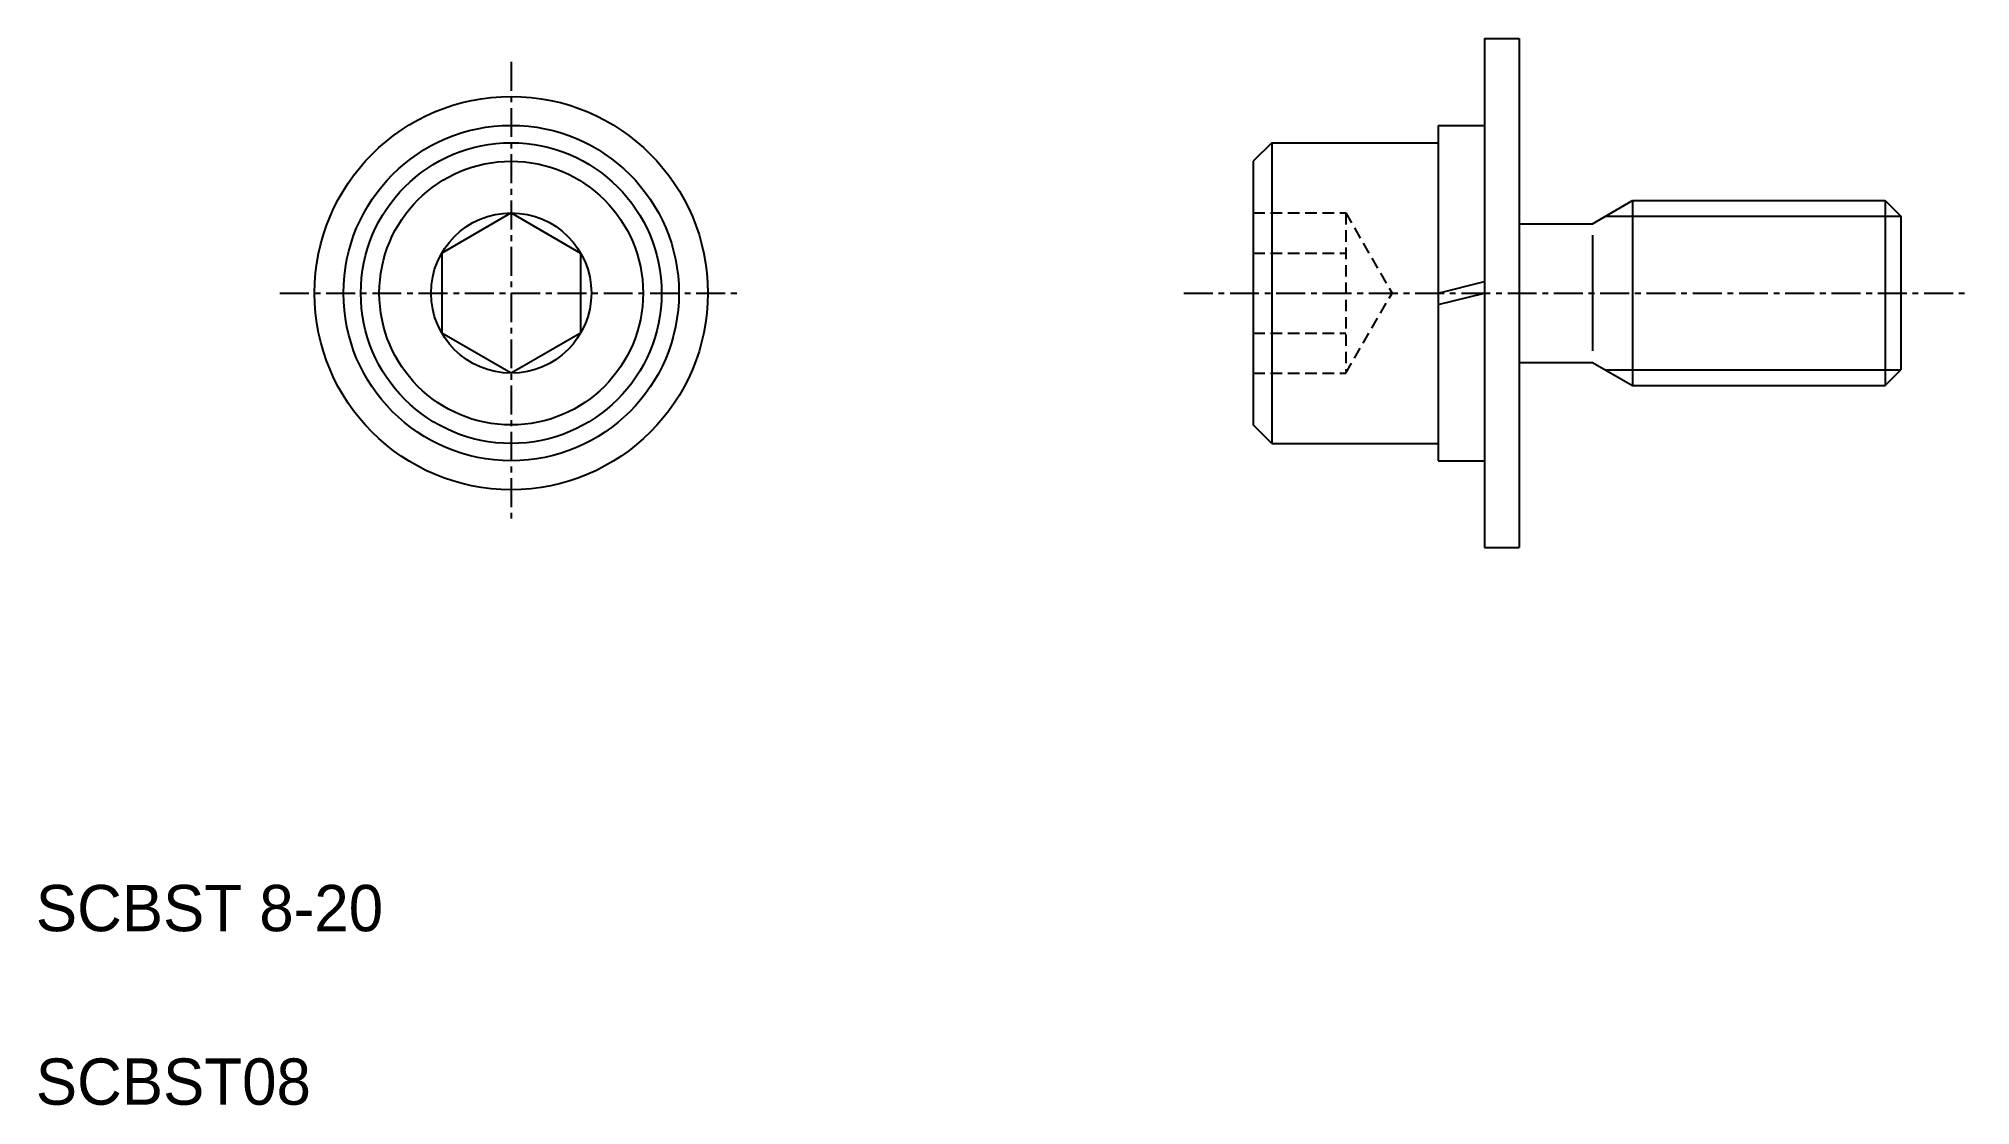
# Model space of a CAD drawing. Extents: x 5.1 to 88.6, y -0.7 to 45.4.
import ezdxf

# ---------------------------------------------------------------- set-up
doc = ezdxf.new("R2010")
doc.units = 0
doc.linetypes.add('CENTER', pattern=[2, 1.25, -0.25, 0.25, -0.25])
doc.linetypes.add('DASHED', pattern=[0.75, 0.5, -0.25])
doc.layers.get('0').update_dxf_attribs({"linetype": 'CONTINUOUS'})
doc.layers.add('CENTER', color=1, linetype='CENTER')

msp = doc.modelspace()

# ---------------------------------------------------------------- linework, layer by layer
at = {"color": 7, "linetype": 'CONTINUOUS'}
for p, q in [((67.621, 45.399), (67.621, 23.399)), ((67.621, 45.399), (69.121, 45.399)), ((69.121, 45.399), (69.121, 23.399)), ((65.621, 41.649), (65.621, 27.149)), ((65.621, 41.649), (67.621, 41.649)), ((58.421, 40.899), (57.621, 40.099)), ((57.621, 40.099), (57.621, 28.699)), ((58.421, 40.899), (58.421, 27.899)), ((58.421, 40.899), (65.621, 40.899)), ((25.548, 37.863), (22.548, 36.131)), ((25.548, 37.863), (28.548, 36.131)), ((72.289, 37.399), (74.021, 38.399)), ((74.021, 38.399), (84.944, 38.399)), ((74.021, 38.399), (74.021, 30.399)), ((76.765, 38.399), (76.765, 38.399)), ((79.508, 38.399), (79.508, 38.399)), ((84.944, 38.399), (84.944, 30.399)), ((84.944, 38.399), (85.621, 37.722)), ((85.621, 37.722), (85.621, 31.075)), ((69.121, 37.399), (72.289, 37.399)), ((72.289, 36.899), (72.289, 31.899)), ((22.548, 36.131), (22.548, 32.667)), ((28.548, 36.131), (28.548, 32.667)), ((65.621, 34.399), (67.621, 34.899)), ((65.621, 33.899), (67.621, 34.399)), ((25.548, 30.935), (22.548, 32.667)), ((28.548, 32.667), (25.548, 30.935)), ((69.121, 31.399), (72.289, 31.399)), ((72.289, 31.399), (74.021, 30.399)), ((84.944, 30.399), (85.621, 31.075)), ((74.021, 30.399), (84.944, 30.399)), ((58.421, 27.899), (57.621, 28.699)), ((58.421, 27.899), (65.621, 27.899)), ((65.621, 27.149), (67.621, 27.149)), ((67.621, 23.399), (69.121, 23.399))]:
    msp.add_line(p, q, dxfattribs=at)
at = {"color": 3, "linetype": 'DASHED'}
for p, q in [((57.621, 37.863), (61.621, 37.863)), ((61.621, 37.863), (63.621, 34.399)), ((61.621, 37.863), (61.621, 30.935)), ((57.621, 36.131), (61.621, 36.131)), ((61.621, 30.935), (63.621, 34.399)), ((57.621, 32.667), (61.621, 32.667)), ((57.621, 30.935), (61.621, 30.935))]:
    msp.add_line(p, q, dxfattribs=at)
at = {"color": 3, "linetype": 'CONTINUOUS'}
for p, q in [((72.849, 37.722), (85.621, 37.722)), ((72.849, 31.075), (85.621, 31.075))]:
    msp.add_line(p, q, dxfattribs=at)
at = {"color": 7, "linetype": 'CONTINUOUS'}
for radius in [8.5, 7.25, 6.5, 5.7, 3.464]:
    msp.add_circle((25.548, 34.399), radius, dxfattribs=at)
at = {"layer": 'CENTER', "color": 1, "linetype": 'CENTER'}
for p, q in [((25.548, 44.399), (25.548, 24.399)), ((15.548, 34.399), (35.548, 34.399)), ((54.621, 34.399), (88.621, 34.399))]:
    msp.add_line(p, q, dxfattribs=at)

# ---------------------------------------------------------------- texts
at = {"color": 7, "linetype": 'CONTINUOUS'}
for s, p in [('SCBST 8-20', (5, 6.815)), ('SCBST08', (5, -0.685))]:
    msp.add_text(s, height=2, dxfattribs=at).set_placement(p)

doc.saveas('drawing.dxf')
